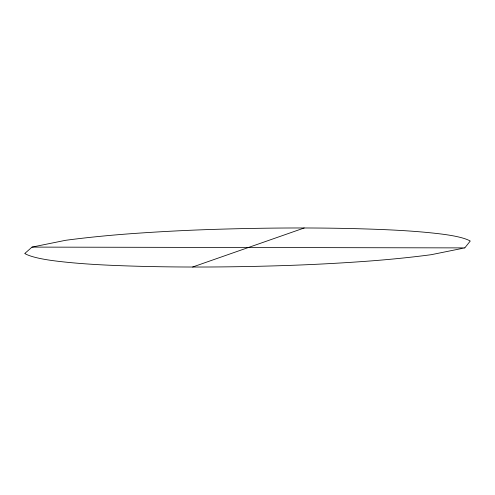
<?xml version="1.0" encoding="UTF-8"?>
<svg xmlns="http://www.w3.org/2000/svg" width="495" height="495" viewBox="0 0 495 495"><rect width="100%" height="100%" fill="white"/><g stroke="black" fill="none" stroke-linecap="round" stroke-linejoin="round"><path stroke-width="0.74" d="M464.793 247.896L470.25 241.046A173.194 22.609 -3.3 0 0 440.872 233.974A271.254 35.405 -3.3 0 0 386.521 229.736A409.792 53.491 -3.3 0 0 212.751 229.42A271.254 35.405 -3.3 0 0 134.857 233.417A173.194 22.609 -3.3 0 0 65.557 240.31L32.026 247.104L24.75 253.514A183.905 24.008 -3.3 0 0 55.941 261.026A271.254 35.405 -3.3 0 0 110.298 265.264A409.792 53.491 -3.3 0 0 284.068 265.58A271.254 35.405 -3.3 0 0 361.956 261.583A173.194 22.609 -3.3 0 0 431.263 254.69L464.793 247.896L32.026 247.104M192.605 267.022L304.208 227.978"/></g></svg>
